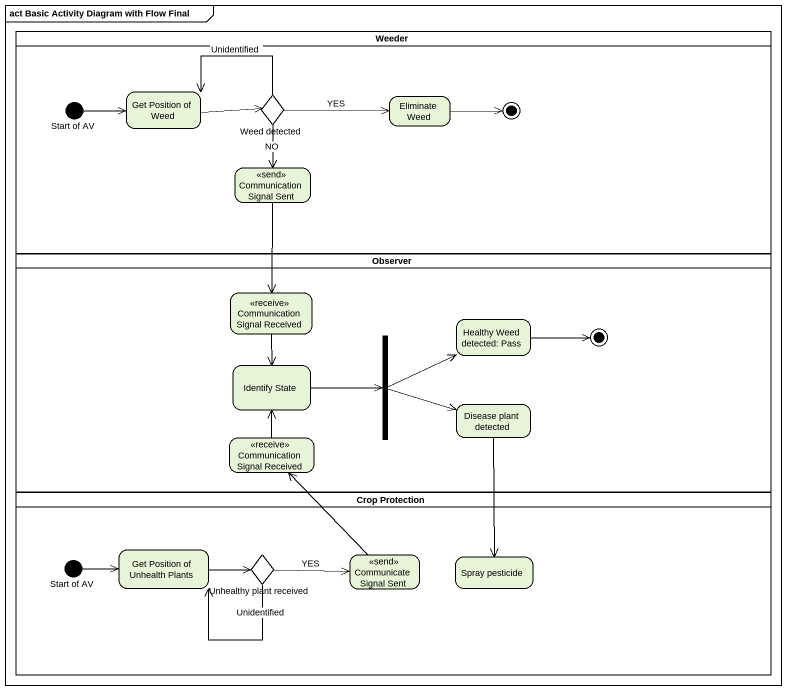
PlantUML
@startuml
mainframe act Basic Activity Diagram with Flow Final
hide empty description
state Weeder <<partition>> {
  state "Get Position of Weed" as Get_Position_of_Weed
  state "Start of AV" as Start_of_AV <<start>>
  state "Weed detected" as Weed_detected <<choice>>
  state "Eliminate Weed" as Eliminate_Weed
  state "Communication Signal Sent" as Communication_Signal_Sent <<send>>
  Eliminate_Weed -right-> [*]
}
state Observer <<partition>> {
  state "Communication Signal Received" as Communication_Signal <<receive>>
  state "Healthy Weed detected: Pass" as Healthy_Weed_detected_Pass
  state "Identify State" as Identify_State
  state fork1 <<fork>>
  state "Disease plant detected" as Disease_plant_detected
  state "Communication Signal Received" as Communication_Signal_2 <<receive>>
  Healthy_Weed_detected_Pass -right-> [*]
}
state "Crop Protection" as Crop_Protection <<partition>> {
  state "Start of AV" as Start_of_AV_2 <<start>>
  state "Get Position of Unhealth Plants" as Get_Position_of_Unhealth
  state "Unhealthy plant received" as Unhealthy_plant_received <<choice>>
  state "Communicate Signal Sent" as Communicate_Signal_Sent <<send>>
  state "Spray pesticide" as Spray_pesticide
}
Get_Position_of_Weed -right-> Weed_detected
Start_of_AV -right-> Get_Position_of_Weed
Weed_detected -left-> Get_Position_of_Weed : Unidentified
Weed_detected -right-> Eliminate_Weed : YES
Weed_detected --> Communication_Signal_Sent : NO
Communication_Signal_Sent --> Communication_Signal
Communication_Signal --> Identify_State
Identify_State -right-> fork1
fork1 -right-> Healthy_Weed_detected_Pass
fork1 -right-> Disease_plant_detected
Disease_plant_detected --> Spray_pesticide
Communication_Signal_2 -up-> Identify_State
Start_of_AV_2 -right-> Get_Position_of_Unhealth
Get_Position_of_Unhealth -right-> Unhealthy_plant_received
Unhealthy_plant_received -left-> Get_Position_of_Unhealth : Unidentified
Unhealthy_plant_received -right-> Communicate_Signal_Sent : YES
Communicate_Signal_Sent -up-> Communication_Signal_2
@enduml
